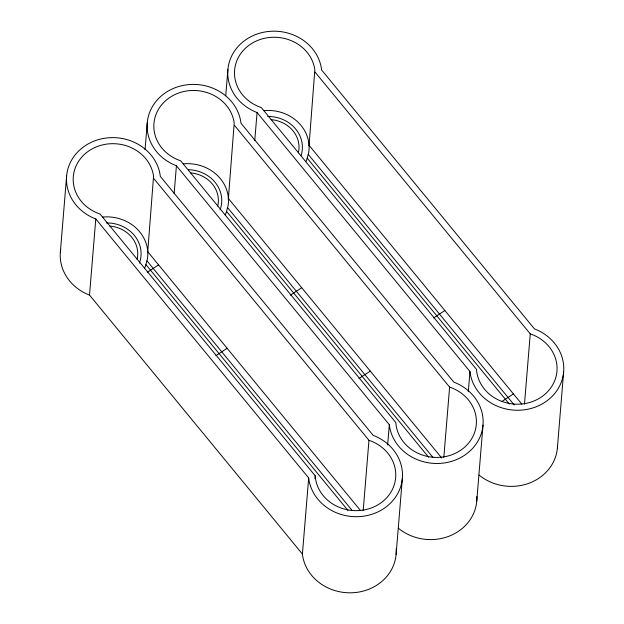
<?xml version="1.0" encoding="UTF-8"?>
<svg xmlns="http://www.w3.org/2000/svg" width="624" height="624" viewBox="0 0 624 624"><rect width="100%" height="100%" fill="white"/><g stroke="black" fill="none" stroke-linecap="round" stroke-linejoin="round"><path stroke-width="0.94" d="M60.356 252.151L66.612 176.038M396.17 548.863A47.073 42.346 4.7 0 1 333.583 590.164L330.712 589.118A47.073 42.346 4.7 0 1 302.484 554.775L302.414 554.057L89.521 295.066L95.784 218.954L95.043 218.681A47.073 42.346 4.7 0 1 85.293 145.665A47.073 42.346 4.7 0 1 160.228 175.664L160.298 176.381L373.191 435.373L373.932 435.646A47.073 42.346 4.7 0 1 402.16 469.981L402.425 472.75A47.073 42.346 4.7 0 1 339.838 514.051L336.976 513.006A47.073 42.346 4.7 0 1 308.747 478.663L308.677 477.945L95.784 218.954M145.033 149.791L147.256 122.819M147.67 252.712L153.551 176.28A40.349 36.293 4.7 0 0 89.326 150.571A40.349 36.293 4.7 0 0 97.679 213.158L100.004 214.009L315.206 475.8L315.416 478.046A40.349 36.293 4.7 0 0 339.612 507.476L342.069 508.373A40.349 36.293 4.7 0 0 395.717 472.976L395.483 470.605A40.349 36.293 4.7 0 0 371.288 441.168L368.963 440.318L153.769 178.526M174.127 193.674L176.428 165.734L175.679 165.461A47.073 42.346 4.7 0 1 165.937 92.446A47.073 42.346 4.7 0 1 240.872 122.444L240.942 123.162L453.835 382.153L454.576 382.426A47.073 42.346 4.7 0 1 482.804 416.762L483.07 419.531A47.073 42.346 4.7 0 1 420.482 460.832L417.612 459.787A47.073 42.346 4.7 0 1 389.384 425.443L389.321 424.726L176.428 165.734M225.755 95.612L227.9 69.599M228.314 199.493L234.195 123.061A40.349 36.293 4.7 0 0 169.97 97.352A40.349 36.293 4.7 0 0 178.324 159.939L180.648 160.789L395.842 422.581L396.061 424.819A40.349 36.293 4.7 0 0 420.256 454.256L422.713 455.153A40.349 36.293 4.7 0 0 476.354 419.757L476.128 417.386A40.349 36.293 4.7 0 0 451.932 387.949L449.608 387.098L234.413 125.307M254.771 140.455L257.065 112.515L256.324 112.242A47.073 42.346 4.7 0 1 228.095 77.906L227.83 75.137A47.073 42.346 4.7 0 1 290.417 33.836L293.288 34.882A47.073 42.346 4.7 0 1 321.516 69.225L321.586 69.943L534.479 328.934L535.22 329.207A47.073 42.346 4.7 0 1 544.963 402.223A47.073 42.346 4.7 0 1 470.028 372.224L469.958 371.506L257.065 112.515M309.052 145.4L314.839 69.841A40.349 36.293 4.7 0 0 290.644 40.412L288.187 39.515A40.349 36.293 4.7 0 0 234.546 74.911L234.772 77.282A40.349 36.293 4.7 0 0 258.968 106.72L261.292 107.57L476.486 369.361L476.705 371.6A40.349 36.293 4.7 0 0 540.93 397.316A40.349 36.293 4.7 0 0 532.576 334.729L530.252 333.879L315.058 72.088M302.414 554.057L308.677 477.945M314.964 478.686L315.206 475.8M363.184 510.65L368.963 440.318M387.652 444.959L389.321 424.726M396.1 554.401L402.363 478.288M443.828 457.431L449.608 387.098M468.296 391.739L469.958 371.506M476.744 501.181L483.007 425.069M524.472 404.212L530.252 333.879M557.388 447.962L563.644 371.849M147.311 272.314L158.574 264.88M290.449 295.129L301.72 287.695M215.857 355.711L227.12 348.27M433.594 317.944L444.865 310.51M359.003 378.518L370.266 371.085M502.141 401.333L513.412 393.9M89.521 295.066L88.78 294.793A47.073 42.346 4.7 0 1 60.692 249.397M309.036 145.275L521.828 404.141M308.318 154.487L514.199 404.953M307.242 158.215L509.332 404.071M228.392 198.494L441.745 458.039M227.674 207.706L432.939 457.415M226.598 211.435L428.641 457.236M147.755 251.714L360.477 510.502M147.03 260.926L352.295 510.635M145.954 264.654L347.997 510.455M476.861 496.564A47.073 42.346 4.7 0 1 414.227 536.944L411.356 535.899A47.073 42.346 4.7 0 1 398.432 528.278M225.225 214.812A40.349 36.293 4.7 0 0 226.184 212.612L228.064 205.725A40.349 36.293 4.7 0 0 228.407 198.619L228.181 196.248A40.349 36.293 4.7 0 0 183.323 163.839M190.453 172.848A30.264 27.222 4.7 0 1 217.737 206.037M188.518 169.712A33.626 30.248 4.7 0 1 220.077 209.882M144.581 268.031A40.349 36.293 4.7 0 0 145.54 265.832L147.42 258.944A40.349 36.293 4.7 0 0 147.763 251.839L147.537 249.467A40.349 36.293 4.7 0 0 102.679 217.058M109.808 226.067A30.264 27.222 4.7 0 1 137.093 259.256M106.408 222.924A33.626 30.248 4.7 0 1 139.433 263.102M557.497 446.121A47.073 42.346 4.7 0 1 528.957 483.257A47.073 42.346 4.7 0 1 479.076 475.059M305.869 161.593A40.349 36.293 4.7 0 0 306.829 159.393L308.708 152.506A40.349 36.293 4.7 0 0 284.63 113.599L282.165 112.694A40.349 36.293 4.7 0 0 263.968 110.62M271.097 119.629A30.264 27.222 4.7 0 1 298.381 152.818M267.688 116.485A33.626 30.248 4.7 0 1 301.15 155.407"/></g></svg>
